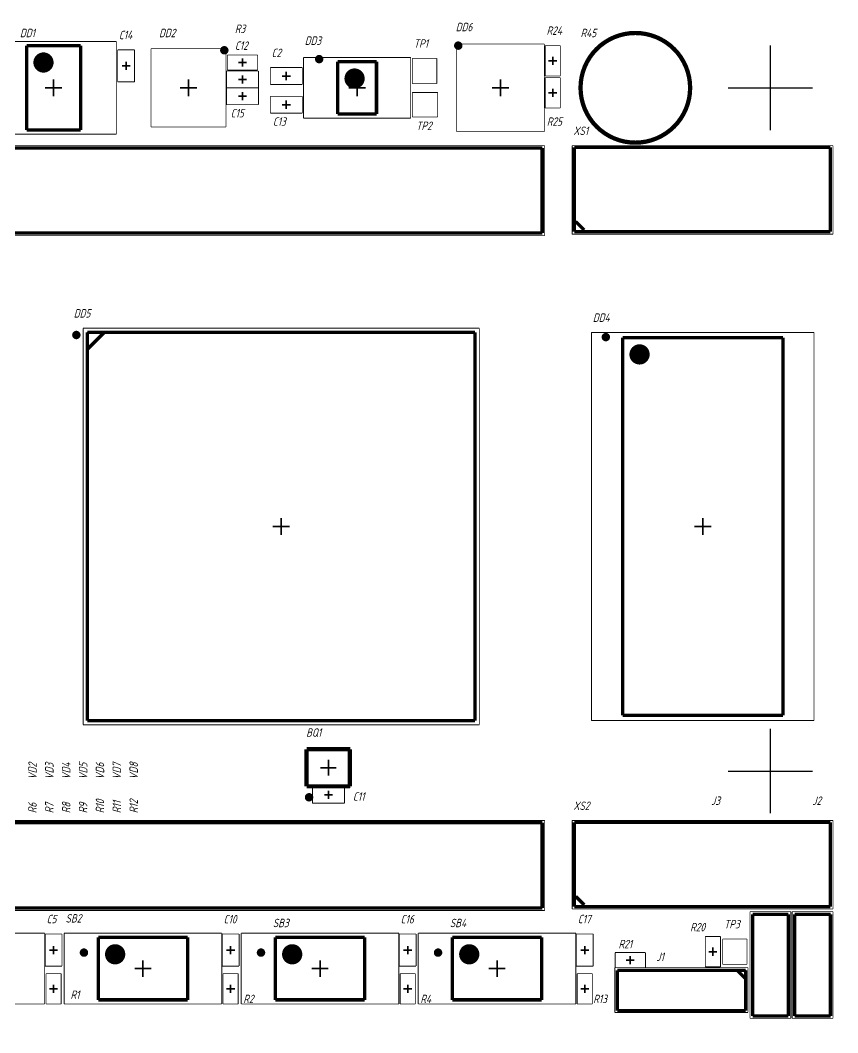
# Model space of a CAD drawing. Header units: millimetres. Extents: x 0 to 936, y 0 to 420.
# Drawn here: x 141.5 to 190, y 260 to 320 of the extents above; entities that cross this region are included whole.
import ezdxf

# ---------------------------------------------------------------- set-up
doc = ezdxf.new("R2010")
doc.units = ezdxf.units.MM
for name, color, linetype in [('KeepOutLayer', 6, 'Continuous'), ('Mechanical15', 82, 'Continuous'), ('TopOverlay', 2, 'Continuous')]:
    doc.layers.add(name, color=color, linetype=linetype)
doc.styles.get("Standard").update_dxf_attribs({"font": 'gost_a_italic.ttf', "width": 1.3})

msp = doc.modelspace()

# ---------------------------------------------------------------- linework, layer by layer
for p, q in [((186.00000072, 318.5000023), (186.00000072, 313.5000023)), ((183.50000072, 316.0000023), (188.50000072, 316.0000023)), ((186.00000072, 278.00000202), (186.00000072, 273.00000202)), ((183.50000072, 275.50000202), (188.50000072, 275.50000202))]:
    msp.add_line(p, q)
at = {"layer": 'KeepOutLayer', "lineweight": 70, "const_width": 0.009999979999999999}
for points in [[(100, 320.00000192), (190.00000034, 320.00000192)], [(190.00000034, 260), (190.00000034, 320.00000192)], [(100, 260.00000254), (190.00000034, 260.00000254)]]:
    msp.add_lwpolyline(points, dxfattribs=at)
at = {"layer": 'Mechanical15'}
for points, const_width in [([(139.77500046, 318.75000188), (147.2250008, 318.75000188)], 0.0499999), ([(147.2250008, 313.25000272), (147.2250008, 318.75000188)], 0.0499999), ([(147.3008833, 318.25036864), (148.30088384, 318.25036864)], 0.0499999), ([(147.3008833, 316.3503699), (147.3008833, 318.25036864)], 0.0499999), ([(148.30088384, 316.3503699), (148.30088384, 318.25036864)], 0.0499999), ([(149.27499924, 318.32500146), (153.7250005, 318.32500146)], 0.0499999), ([(149.27499924, 313.6750006), (149.27499924, 318.32500146)], 0.0499999), ([(153.7250005, 313.6750006), (153.7250005, 318.32500146)], 0.0499999), ([(167.39999982, 313.39999988), (167.39999982, 318.60000218)], 0.0499999), ([(167.39999982, 318.60000218), (172.60000212, 318.60000218)], 0.0499999), ([(172.60000212, 313.39999988), (172.60000212, 318.60000218)], 0.0499999), ([(172.64999948, 316.70000344), (172.64999948, 318.50000492)], 0.0499999), ([(172.64999948, 318.50000492), (173.55000022, 318.50000492)], 0.0499999), ([(173.55000022, 316.70000344), (173.55000022, 318.50000492)], 0.0499999), ([(147.8008823, 317.0503685), (147.8008823, 317.55037004)], 0.0999998), ([(153.79999908, 317.95000348), (155.60000056, 317.95000348)], 0.0499999), ([(153.79999908, 317.05000274), (153.79999908, 317.95000348)], 0.0499999), ([(154.45000032, 317.50000184), (154.94999932, 317.50000184)], 0.0999998), ([(154.69999982, 317.25000234), (154.69999982, 317.75000134)], 0.0999998), ([(155.60000056, 317.05000274), (155.60000056, 317.95000348)], 0.0499999), ([(158.32500146, 314.20000336), (158.32500146, 317.80000378)], 0.0499999), ([(158.32500146, 317.80000378), (164.67500146, 317.80000378)], 0.0499999), ([(164.67500146, 314.20000336), (164.67500146, 317.80000378)], 0.0499999), ([(164.77500126, 316.2500018), (164.77500126, 317.75000134)], 0.0499999), ([(164.77500126, 317.75000134), (166.2250009, 317.75000134)], 0.0499999), ([(166.2250009, 316.2500018), (166.2250009, 317.75000134)], 0.0499999), ([(172.85000162, 317.60000418), (173.35000062, 317.60000418)], 0.0999998), ([(173.10000112, 317.35000468), (173.10000112, 317.85000368)], 0.0999998), ([(147.5508828, 317.300368), (148.0508818, 317.300368)], 0.0999998), ([(153.74999918, 316.0000023), (153.74999918, 317.00000284)], 0.0499999), ([(153.74999918, 317.00000284), (155.64999792, 317.00000284)], 0.0499999), ([(153.79999908, 317.05000274), (155.60000056, 317.05000274)], 0.0499999), ([(155.64999792, 316.0000023), (155.64999792, 317.00000284)], 0.0499999), ([(156.35000414, 316.19999936), (156.35000414, 317.1999999)], 0.0499999), ([(156.35000414, 317.1999999), (158.25000288, 317.1999999)], 0.0499999), ([(157.30000224, 316.4500014), (157.30000224, 316.9500004)], 0.0999998), ([(158.25000288, 316.19999936), (158.25000288, 317.1999999)], 0.0499999), ([(143.49999936, 315.5000033), (143.49999936, 316.5000013)], 0.0999998), ([(147.3008833, 316.3503699), (148.30088384, 316.3503699)], 0.0499999), ([(151.50000114, 315.50000076), (151.50000114, 316.5000013)], 0.0999998), ([(154.44999778, 316.5000013), (154.94999932, 316.5000013)], 0.0999998), ([(154.69999982, 316.2500018), (154.69999982, 316.7500008)], 0.0999998), ([(157.05000274, 316.7000009), (157.55000428, 316.7000009)], 0.0999998), ([(161.50000146, 315.5000033), (161.50000146, 316.50000384)], 0.0999998), ([(164.77500126, 316.2500018), (166.2250009, 316.2500018)], 0.0499999), ([(169.9999997, 315.50000076), (169.9999997, 316.5000013)], 0.0999998), ([(172.64999948, 316.70000344), (173.55000022, 316.70000344)], 0.0499999), ([(172.65000202, 314.80000216), (172.65000202, 316.60000364)], 0.0499999), ([(172.65000202, 316.60000364), (173.55000276, 316.60000364)], 0.0499999), ([(173.55000276, 314.80000216), (173.55000276, 316.60000364)], 0.0499999), ([(143.00000036, 316.0000023), (144.0000009, 316.0000023)], 0.0999998), ([(150.9999996, 316.0000023), (152.00000014, 316.0000023)], 0.0999998), ([(153.74999918, 316.0000023), (155.64999792, 316.0000023)], 0.0499999), ([(153.74999918, 315.00000176), (153.74999918, 316.0000023)], 0.0499999), ([(153.74999918, 316.0000023), (155.64999792, 316.0000023)], 0.0499999), ([(154.69999982, 315.25000126), (154.69999982, 315.75000026)], 0.0999998), ([(155.64999792, 315.00000176), (155.64999792, 316.0000023)], 0.0499999), ([(156.35000414, 316.19999936), (158.25000288, 316.19999936)], 0.0499999), ([(160.99999992, 316.0000023), (162.00000046, 316.0000023)], 0.0999998), ([(164.77500126, 315.72499904), (166.2750008, 315.72499904)], 0.0499999), ([(164.77500126, 314.2749994), (164.77500126, 315.72499904)], 0.0499999), ([(166.2750008, 314.2749994), (166.2750008, 315.72499904)], 0.0499999), ([(169.5000007, 316.0000023), (170.50000124, 316.0000023)], 0.0999998), ([(172.85000162, 315.7000029), (173.35000062, 315.7000029)], 0.0999998), ([(173.10000112, 315.4500034), (173.10000112, 315.9500024)], 0.0999998), ([(154.44999778, 315.50000076), (154.94999932, 315.50000076)], 0.0999998), ([(156.3500016, 314.50000276), (156.3500016, 315.5000033)], 0.0499999), ([(156.3500016, 315.5000033), (158.25000034, 315.5000033)], 0.0499999), ([(157.30000224, 314.75000226), (157.30000224, 315.25000126)], 0.0999998), ([(158.25000034, 314.50000276), (158.25000034, 315.5000033)], 0.0499999), ([(153.74999918, 315.00000176), (155.64999792, 315.00000176)], 0.0499999), ([(156.3500016, 314.50000276), (158.25000034, 314.50000276)], 0.0499999), ([(157.0500002, 315.00000176), (157.55000174, 315.00000176)], 0.0999998), ([(172.65000202, 314.80000216), (173.55000276, 314.80000216)], 0.0499999), ([(158.32500146, 314.20000336), (164.67500146, 314.20000336)], 0.0499999), ([(164.77500126, 314.2749994), (166.2750008, 314.2749994)], 0.0499999), ([(139.77500046, 313.25000272), (147.2250008, 313.25000272)], 0.0499999), ([(149.27499924, 313.6750006), (153.7250005, 313.6750006)], 0.0499999), ([(167.39999982, 313.39999988), (172.60000212, 313.39999988)], 0.0499999), ([(121.55000008, 312.5750028), (172.6250008, 312.5750028)], 0.0499999), ([(172.6250008, 307.24000204), (172.6250008, 312.5750028)], 0.0499999), ([(174.25000136, 307.3250006), (174.25000136, 312.57500026)], 0.0499999), ([(174.25000136, 312.57500026), (189.72499962, 312.57500026)], 0.0499999), ([(189.72499962, 307.3250006), (189.72499962, 312.57500026)], 0.0499999), ([(121.55000008, 307.24000204), (172.6250008, 307.24000204)], 0.0499999), ([(174.25000136, 307.3250006), (189.72499962, 307.3250006)], 0.0499999), ([(145.2499984, 278.2500016), (145.2499984, 301.75000286)], 0.0499999), ([(145.2499984, 301.75000286), (168.74999966, 301.75000286)], 0.0499999), ([(168.74999966, 278.2500016), (168.74999966, 301.75000286)], 0.0499999), ([(175.39999906, 301.50000082), (188.6000006, 301.50000082)], 0.0499999), ([(175.39999906, 278.5000011), (175.39999906, 301.50000082)], 0.0499999), ([(188.6000006, 278.5000011), (188.6000006, 301.50000082)], 0.0499999), ([(178.09999874, 300.10000362), (178.09999874, 300.70000242)], 0.0499999), ([(157.0000003, 289.50000196), (157.0000003, 290.5000025)], 0.0999998), ([(182.0000011, 289.49999942), (182.0000011, 290.49999996)], 0.0999998), ([(156.49999876, 290.00000096), (157.4999993, 290.00000096)], 0.0999998), ([(181.49999956, 290.00000096), (182.5000001, 290.00000096)], 0.0999998), ([(175.39999906, 278.5000011), (188.6000006, 278.5000011)], 0.0499999), ([(145.2499984, 278.2500016), (168.74999966, 278.2500016)], 0.0499999), ([(158.50000238, 276.80000196), (161.10000226, 276.80000196)], 0.254), ([(158.50000238, 274.60000128), (158.50000238, 276.80000196)], 0.254), ([(161.07500358, 276.77500328), (161.10000226, 276.80000196)], 0.254), ([(161.07500358, 276.77500328), (161.10000226, 276.80000196)], 0.254), ([(161.07500358, 274.60000382), (161.07500358, 276.77500328)], 0.254), ([(159.80000232, 275.2250013), (159.80000232, 276.17500194)], 0.0999998), ([(159.325002, 275.70000162), (160.27500264, 275.70000162)], 0.0999998), ([(158.50000238, 274.60000128), (161.07500104, 274.60000128)], 0.254), ([(158.85000168, 273.60000328), (158.85000168, 274.60000382)], 0.0499999), ([(158.85000168, 274.60000382), (160.75000042, 274.60000382)], 0.0499999), ([(159.80000232, 273.85000278), (159.80000232, 274.35000178)], 0.0999998), ([(160.75000042, 273.60000328), (160.75000042, 274.60000382)], 0.0499999), ([(161.07500104, 274.60000128), (161.07500358, 274.60000382)], 0.254), ([(161.07500104, 274.60000128), (161.07500358, 274.60000382)], 0.254), ([(159.55000028, 274.10000228), (160.05000182, 274.10000228)], 0.0999998), ([(158.85000168, 273.60000328), (160.75000042, 273.60000328)], 0.0499999), ([(121.55000008, 272.57500406), (172.6250008, 272.57500406)], 0.0499999), ([(172.6250008, 267.2400033), (172.6250008, 272.57500406)], 0.0499999), ([(174.25000136, 267.32500186), (174.25000136, 272.57500152)], 0.0499999), ([(174.25000136, 272.57500152), (189.72499962, 272.57500152)], 0.0499999), ([(189.72499962, 267.32500186), (189.72499962, 272.57500152)], 0.0499999), ([(121.55000008, 267.2400033), (172.6250008, 267.2400033)], 0.0499999), ([(174.25000136, 267.32500186), (189.72499962, 267.32500186)], 0.0499999), ([(184.80000058, 267.1700009), (187.22499954, 267.1700009)], 0.0499999), ([(184.80000058, 260.84500212), (184.80000058, 267.1700009)], 0.0499999), ([(187.22499954, 260.84500212), (187.22499954, 267.1700009)], 0.0499999), ([(187.30000066, 267.1700009), (189.72499962, 267.1700009)], 0.0499999), ([(187.30000066, 260.84500212), (187.30000066, 267.1700009)], 0.0499999), ([(189.72499962, 260.84500212), (189.72499962, 267.1700009)], 0.0499999), ([(133.6250026, 265.89500218), (142.97500168, 265.89500218)], 0.0499999), ([(142.97500168, 261.69500042), (142.97500168, 265.89500218)], 0.0499999), ([(143.0000029, 265.84500228), (144.00000344, 265.84500228)], 0.0499999), ([(143.0000029, 263.94500354), (143.0000029, 265.84500228)], 0.0499999), ([(144.00000344, 263.94500354), (144.00000344, 265.84500228)], 0.0499999), ([(144.12500192, 261.69500042), (144.12500192, 265.89500218)], 0.0499999), ([(144.12500192, 265.89500218), (153.475001, 265.89500218)], 0.0499999), ([(153.475001, 261.69500042), (153.475001, 265.89500218)], 0.0499999), ([(153.50000222, 265.84500228), (154.50000276, 265.84500228)], 0.0499999), ([(153.50000222, 263.94500354), (153.50000222, 265.84500228)], 0.0499999), ([(154.50000276, 263.94500354), (154.50000276, 265.84500228)], 0.0499999), ([(154.62500124, 261.69500042), (154.62500124, 265.89500218)], 0.0499999), ([(154.62500124, 265.89500218), (163.97500032, 265.89500218)], 0.0499999), ([(163.97500032, 261.69500042), (163.97500032, 265.89500218)], 0.0499999), ([(164.00000154, 265.84499974), (165.00000208, 265.84499974)], 0.0499999), ([(164.00000154, 263.945001), (164.00000154, 265.84499974)], 0.0499999), ([(165.00000208, 263.945001), (165.00000208, 265.84499974)], 0.0499999), ([(165.12500056, 261.69499788), (165.12500056, 265.89499964)], 0.0499999), ([(165.12500056, 265.89499964), (174.47499964, 265.89499964)], 0.0499999), ([(174.47499964, 261.69499788), (174.47499964, 265.89499964)], 0.0499999), ([(174.50000086, 265.84499974), (175.5000014, 265.84499974)], 0.0499999), ([(174.50000086, 263.945001), (174.50000086, 265.84499974)], 0.0499999), ([(175.5000014, 263.945001), (175.5000014, 265.84499974)], 0.0499999), ([(182.14999826, 263.90000236), (182.14999826, 265.70000384)], 0.0499999), ([(182.14999826, 265.70000384), (183.049999, 265.70000384)], 0.0499999), ([(183.049999, 263.90000236), (183.049999, 265.70000384)], 0.0499999), ([(183.17500256, 264.05000206), (183.17500256, 265.5500016)], 0.0499999), ([(183.17500256, 265.5500016), (184.6250022, 265.5500016)], 0.0499999), ([(184.6250022, 264.05000206), (184.6250022, 265.5500016)], 0.0499999), ([(143.2500024, 264.89500164), (143.7500014, 264.89500164)], 0.0999998), ([(143.5000019, 264.64500214), (143.5000019, 265.14500368)], 0.0999998), ([(153.75000172, 264.89500164), (154.25000072, 264.89500164)], 0.0999998), ([(154.00000122, 264.64500214), (154.00000122, 265.14500368)], 0.0999998), ([(164.25000104, 264.8949991), (164.75000004, 264.8949991)], 0.0999998), ([(164.50000054, 264.6449996), (164.50000054, 265.14500114)], 0.0999998), ([(174.75000036, 264.8949991), (175.24999936, 264.8949991)], 0.0999998), ([(174.99999986, 264.6449996), (174.99999986, 265.14500114)], 0.0999998), ([(176.7999988, 264.75000066), (178.60000028, 264.75000066)], 0.0499999), ([(176.7999988, 263.84999992), (176.7999988, 264.75000066)], 0.0499999), ([(178.60000028, 263.84999992), (178.60000028, 264.75000066)], 0.0499999), ([(182.3500004, 264.8000031), (182.8499994, 264.8000031)], 0.0999998), ([(182.5999999, 264.5500036), (182.5999999, 265.0500026)], 0.0999998), ([(148.80000146, 263.2950023), (148.80000146, 264.2950003)], 0.0999998), ([(159.30000078, 263.2950023), (159.30000078, 264.2950003)], 0.0999998), ([(169.8000001, 263.29499976), (169.8000001, 264.29499776)], 0.0999998), ([(177.45000004, 264.30000156), (177.94999904, 264.30000156)], 0.0999998), ([(177.69999954, 264.05000206), (177.69999954, 264.55000106)], 0.0999998), ([(183.17500256, 264.05000206), (184.6250022, 264.05000206)], 0.0499999), ([(143.0000029, 263.94500354), (144.00000344, 263.94500354)], 0.0499999), ([(143.0500028, 261.69500042), (143.0500028, 263.4950019)], 0.0499999), ([(143.0500028, 263.4950019), (143.95000354, 263.4950019)], 0.0499999), ([(143.95000354, 261.69500042), (143.95000354, 263.4950019)], 0.0499999), ([(148.29999992, 263.7950013), (149.30000046, 263.7950013)], 0.0999998), ([(153.50000222, 263.94500354), (154.50000276, 263.94500354)], 0.0499999), ([(153.55000212, 261.69500042), (153.55000212, 263.4950019)], 0.0499999), ([(153.55000212, 263.4950019), (154.45000286, 263.4950019)], 0.0499999), ([(154.45000286, 261.69500042), (154.45000286, 263.4950019)], 0.0499999), ([(158.79999924, 263.7950013), (159.79999978, 263.7950013)], 0.0999998), ([(164.00000154, 263.945001), (165.00000208, 263.945001)], 0.0499999), ([(164.05000144, 261.69500042), (164.05000144, 263.4950019)], 0.0499999), ([(164.05000144, 263.4950019), (164.95000218, 263.4950019)], 0.0499999), ([(164.95000218, 261.69500042), (164.95000218, 263.4950019)], 0.0499999), ([(169.29999856, 263.79499876), (170.2999991, 263.79499876)], 0.0999998), ([(174.50000086, 263.945001), (175.5000014, 263.945001)], 0.0499999), ([(174.55000076, 261.69499788), (174.55000076, 263.49499936)], 0.0499999), ([(174.55000076, 263.49499936), (175.4500015, 263.49499936)], 0.0499999), ([(175.4500015, 261.69499788), (175.4500015, 263.49499936)], 0.0499999), ([(176.78000138, 261.20000268), (176.78000138, 263.85000246)], 0.0499999), ([(176.78000138, 263.85000246), (184.68000082, 263.85000246)], 0.0499999), ([(176.7999988, 263.84999992), (178.60000028, 263.84999992)], 0.0499999), ([(182.14999826, 263.90000236), (183.049999, 263.90000236)], 0.0499999), ([(184.68000082, 261.20000268), (184.68000082, 263.85000246)], 0.0499999), ([(143.5000019, 262.34500166), (143.5000019, 262.84500066)], 0.0999998), ([(154.00000122, 262.34500166), (154.00000122, 262.84500066)], 0.0999998), ([(164.50000054, 262.34500166), (164.50000054, 262.84500066)], 0.0999998), ([(174.99999986, 262.34499912), (174.99999986, 262.84499812)], 0.0999998), ([(143.2500024, 262.59500116), (143.7500014, 262.59500116)], 0.0999998), ([(153.75000172, 262.59500116), (154.25000072, 262.59500116)], 0.0999998), ([(164.25000104, 262.59500116), (164.75000004, 262.59500116)], 0.0999998), ([(174.75000036, 262.59499862), (175.24999936, 262.59499862)], 0.0999998), ([(133.6250026, 261.69500042), (142.97500168, 261.69500042)], 0.0499999), ([(143.0500028, 261.69500042), (143.95000354, 261.69500042)], 0.0499999), ([(144.12500192, 261.69500042), (153.475001, 261.69500042)], 0.0499999), ([(153.55000212, 261.69500042), (154.45000286, 261.69500042)], 0.0499999), ([(154.62500124, 261.69500042), (163.97500032, 261.69500042)], 0.0499999), ([(164.05000144, 261.69500042), (164.95000218, 261.69500042)], 0.0499999), ([(165.12500056, 261.69499788), (174.47499964, 261.69499788)], 0.0499999), ([(174.55000076, 261.69499788), (175.4500015, 261.69499788)], 0.0499999), ([(176.78000138, 261.20000268), (184.68000082, 261.20000268)], 0.0499999), ([(184.80000058, 260.84500212), (187.22499954, 260.84500212)], 0.0499999), ([(187.30000066, 260.84500212), (189.72499962, 260.84500212)], 0.0499999)]:
    msp.add_lwpolyline(points, dxfattribs=dict(at, const_width=const_width))
at = {"layer": 'TopOverlay'}
for p, q in [((174.42500228, 307.52500274), (174.42500228, 308.02500428)), ((174.42500228, 308.02500428), (174.92500382, 307.52500274)), ((174.92500382, 307.52500274), (174.42500228, 307.52500274)), ((145.4999979, 301.50000336), (146.49999844, 301.50000336)), ((146.49999844, 301.50000336), (145.4999979, 300.50000282)), ((145.4999979, 300.50000282), (145.4999979, 301.50000336)), ((174.42500228, 267.525004), (174.42500228, 268.02500554)), ((174.42500228, 268.02500554), (174.92500382, 267.525004)), ((174.92500382, 267.525004), (174.42500228, 267.525004)), ((184.54000364, 263.20000376), (184.0400021, 263.7000053)), ((184.0400021, 263.7000053), (184.54000364, 263.7000053)), ((184.54000364, 263.7000053), (184.54000364, 263.20000376))]:
    msp.add_line(p, q, dxfattribs=at)
for points, const_width in [([(181.24999752, 316.00000484, 1), (174.74999528, 316.00000484, 1)], 0.254), ([(167.62500318, 318.49999984, 1), (167.37500114, 318.49999984, 1)], 0.2499995), ([(143.19999996, 317.50000184, 1), (142.60000116, 317.50000184, 1)], 0.5999987999999999), ([(153.75000172, 318.22500166, 1), (153.49999968, 318.22500166, 1)], 0.2499995), ([(153.43750044, 318.22500166, 1), (153.56249892, 318.22500166, 1)], 0.12499848), ([(153.68750248, 318.22500166, 1), (153.81250096, 318.22500166, 1)], 0.12499848), ([(167.3125019, 318.49999984, 1), (167.43750038, 318.49999984, 1)], 0.12499848), ([(167.56250394, 318.49999984, 1), (167.68750242, 318.49999984, 1)], 0.12499848), ([(142.45000146, 317.50000184, 1), (142.75000086, 317.50000184, 1)], 0.2999994), ([(143.05000026, 317.50000184, 1), (143.34999966, 317.50000184, 1)], 0.2999994), ([(159.3750019, 317.70000398, 1), (159.12499986, 317.70000398, 1)], 0.2499995), ([(159.06250062, 317.70000398, 1), (159.1874991, 317.70000398, 1)], 0.12499848), ([(159.31250266, 317.70000398, 1), (159.43750114, 317.70000398, 1)], 0.12499848), ([(161.65000116, 316.55000374, 1), (161.05000236, 316.55000374, 1)], 0.5999987999999999), ([(160.90000266, 316.55000374, 1), (161.20000206, 316.55000374, 1)], 0.2999994), ([(161.50000146, 316.55000374, 1), (161.80000086, 316.55000374, 1)], 0.2999994), ([(174.68649528, 316.00000484, 1), (174.81349528, 316.00000484, 1)], 0.127), ([(181.18649752, 316.00000484, 1), (181.31349752, 316.00000484, 1)], 0.127), ([(144.97500022, 301.35000112, 1), (144.72499818, 301.35000112, 1)], 0.2499995), ([(144.66249894, 301.35000112, 1), (144.78749742, 301.35000112, 1)], 0.12499848), ([(144.91250098, 301.35000112, 1), (145.03749946, 301.35000112, 1)], 0.12499848), ([(176.37500092, 301.2250001, 1), (176.12499888, 301.2250001, 1)], 0.2499995), ([(176.06249964, 301.2250001, 1), (176.18749812, 301.2250001, 1)], 0.12499848), ([(176.31250168, 301.2250001, 1), (176.43750016, 301.2250001, 1)], 0.12499848), ([(178.55000038, 300.20000088, 1), (177.95000158, 300.20000088, 1)], 0.5999987999999999), ([(177.80000188, 300.20000088, 1), (178.10000128, 300.20000088, 1)], 0.2999994), ([(178.40000068, 300.20000088, 1), (178.70000008, 300.20000088, 1)], 0.2999994), ([(158.77500564, 273.95000258, 1), (158.5250036, 273.95000258, 1)], 0.2499995), ([(158.46250436, 273.95000258, 1), (158.58750284, 273.95000258, 1)], 0.12499848), ([(158.7125064, 273.95000258, 1), (158.83750488, 273.95000258, 1)], 0.12499848), ([(147.44999908, 264.64500214, 1), (146.85000028, 264.64500214, 1)], 0.5999987999999999), ([(157.9499984, 264.64500214, 1), (157.3499996, 264.64500214, 1)], 0.5999987999999999), ([(168.44999772, 264.6449996, 1), (167.84999892, 264.6449996, 1)], 0.5999987999999999), ([(145.42500186, 264.74500194, 1), (145.17499982, 264.74500194, 1)], 0.2499995), ([(145.11250058, 264.74500194, 1), (145.23749906, 264.74500194, 1)], 0.12499848), ([(145.36250262, 264.74500194, 1), (145.4875011, 264.74500194, 1)], 0.12499848), ([(146.70000058, 264.64500214, 1), (146.99999998, 264.64500214, 1)], 0.2999994), ([(147.29999938, 264.64500214, 1), (147.59999878, 264.64500214, 1)], 0.2999994), ([(155.92500118, 264.74500194, 1), (155.67499914, 264.74500194, 1)], 0.2499995), ([(155.6124999, 264.74500194, 1), (155.73749838, 264.74500194, 1)], 0.12499848), ([(155.86250194, 264.74500194, 1), (155.98750042, 264.74500194, 1)], 0.12499848), ([(157.1999999, 264.64500214, 1), (157.4999993, 264.64500214, 1)], 0.2999994), ([(157.7999987, 264.64500214, 1), (158.0999981, 264.64500214, 1)], 0.2999994), ([(166.4250005, 264.7449994, 1), (166.17499846, 264.7449994, 1)], 0.2499995), ([(166.11249922, 264.7449994, 1), (166.2374977, 264.7449994, 1)], 0.12499848), ([(166.36250126, 264.7449994, 1), (166.48749974, 264.7449994, 1)], 0.12499848), ([(167.69999922, 264.6449996, 1), (167.99999862, 264.6449996, 1)], 0.2999994), ([(168.29999802, 264.6449996, 1), (168.59999742, 264.6449996, 1)], 0.2999994)]:
    msp.add_lwpolyline(points, format="xyb", close=True, dxfattribs=dict(at, const_width=const_width))
at = {"layer": 'TopOverlay', "const_width": 0.1999996}
for points in [[(141.90000002, 313.50000222), (141.90000002, 318.50000238)], [(141.90000002, 318.50000238), (145.0999987, 318.50000238)], [(145.0999987, 313.50000222), (145.0999987, 318.50000238)], [(160.35000122, 314.45000286), (160.35000122, 317.55000174)], [(160.35000122, 317.55000174), (162.6500017, 317.55000174)], [(162.6500017, 314.45000286), (162.6500017, 317.55000174)], [(160.35000122, 314.45000286), (162.6500017, 314.45000286)], [(141.90000002, 313.50000222), (145.0999987, 313.50000222)], [(121.6899998, 312.4400018), (172.47499856, 312.4400018)], [(172.47499856, 307.39000174), (172.47499856, 312.4400018)], [(174.39000108, 312.47500046), (189.55999868, 312.47500046)], [(174.39000108, 307.4750003), (174.39000108, 312.47500046)], [(189.55999868, 307.4750003), (189.55999868, 312.47500046)], [(174.46499712, 308.0749991), (174.96499866, 307.57499756)], [(121.6899998, 307.39000174), (172.47499856, 307.39000174)], [(174.39000108, 307.4750003), (189.55999868, 307.4750003)], [(145.4999979, 300.50000282), (146.49999844, 301.50000336)], [(145.4999979, 278.5000011), (145.4999979, 301.50000336)], [(145.4999979, 301.50000336), (168.50000016, 301.50000336)], [(168.50000016, 278.5000011), (168.50000016, 301.50000336)], [(177.25000044, 301.20000142), (186.74999922, 301.20000142)], [(177.25000044, 278.8000005), (177.25000044, 301.20000142)], [(186.74999922, 278.8000005), (186.74999922, 301.20000142)], [(145.4999979, 278.5000011), (168.50000016, 278.5000011)], [(177.25000044, 278.8000005), (186.74999922, 278.8000005)], [(158.50000238, 274.60000128), (158.50000238, 276.80000196)], [(158.50000238, 276.80000196), (161.10000226, 276.80000196)], [(161.10000226, 274.60000128), (161.10000226, 276.80000196)], [(158.50000238, 274.60000128), (161.10000226, 274.60000128)], [(121.6899998, 272.44000306), (172.47499856, 272.44000306)], [(172.47499856, 267.390003), (172.47499856, 272.44000306)], [(174.39000108, 272.47500172), (189.55999868, 272.47500172)], [(174.39000108, 267.47500156), (174.39000108, 272.47500172)], [(189.55999868, 267.47500156), (189.55999868, 272.47500172)], [(174.46499712, 268.07500036), (174.96499866, 267.57499882)], [(121.6899998, 267.390003), (172.47499856, 267.390003)], [(174.39000108, 267.47500156), (189.55999868, 267.47500156)], [(184.95000028, 260.99500182), (184.95000028, 267.0200012)], [(184.95000028, 267.0200012), (187.07499984, 267.0200012)], [(187.07499984, 260.99500182), (187.07499984, 267.0200012)], [(187.45000036, 260.99500182), (187.45000036, 267.0200012)], [(187.45000036, 267.0200012), (189.57499992, 267.0200012)], [(189.57499992, 260.99500182), (189.57499992, 267.0200012)], [(146.15000168, 261.94500246), (146.15000168, 265.64500014)], [(146.15000168, 265.64500014), (151.45000124, 265.64500014)], [(151.45000124, 261.94500246), (151.45000124, 265.64500014)], [(156.650001, 261.94500246), (156.650001, 265.64500014)], [(156.650001, 265.64500014), (161.95000056, 265.64500014)], [(161.95000056, 261.94500246), (161.95000056, 265.64500014)], [(167.15000032, 261.94499992), (167.15000032, 265.6449976)], [(167.15000032, 265.6449976), (172.44999988, 265.6449976)], [(172.44999988, 261.94499992), (172.44999988, 265.6449976)], [(176.93000108, 263.70000276), (184.5400011, 263.70000276)], [(176.93000108, 261.30000248), (176.93000108, 263.70000276)], [(184.0400021, 263.7000053), (184.54000364, 263.20000376)], [(184.5400011, 261.30000248), (184.5400011, 263.70000276)], [(146.15000168, 261.94500246), (151.45000124, 261.94500246)], [(156.650001, 261.94500246), (161.95000056, 261.94500246)], [(167.15000032, 261.94499992), (172.44999988, 261.94499992)], [(176.93000108, 261.30000248), (184.5400011, 261.30000248)], [(184.95000028, 260.99500182), (187.07499984, 260.99500182)], [(187.45000036, 260.99500182), (189.57499992, 260.99500182)]]:
    msp.add_lwpolyline(points, dxfattribs=at)

# ---------------------------------------------------------------- texts
at = {"layer": 'TopOverlay'}
for s, p in [('DD1', (141.50000082, 319.00000138)), ('C14', (147.3671773, 318.881137)), ('DD2', (149.74999956, 319.00000138)), ('R3', (154.25000072, 319.25000342)), ('DD6', (167.3474777, 319.3521673)), ('R24', (172.73360104, 319.13900542)), ('R45', (174.75000036, 319.00000138)), ('C12', (154.25000072, 318.25000288)), ('DD3', (158.39300234, 318.54580112)), ('TP1', (164.85600186, 318.37600212)), ('C2', (156.42960266, 317.82200018)), ('C15', (154.00000122, 314.25000326)), ('C13', (156.49999876, 313.75000172)), ('TP2', (164.99999954, 313.50000222)), ('R25', (172.74999928, 313.75000172)), ('XS1', (174.32140076, 313.2028019)), ('DD5', (144.69360124, 302.3824019)), ('DD4', (175.47840124, 302.1284019)), ('BQ1', (158.47780278, 277.5380015)), ('C11', (161.24999942, 273.75000298)), ('XS2', (174.32140076, 273.1978019)), ('J3', (182.5000001, 273.50000348)), ('J2', (188.5000008, 273.50000348)), ('C5', (143.08400324, 266.48380212)), ('SB2', (144.2096017, 266.52520158)), ('C10', (153.5822017, 266.47440158)), ('SB3', (156.49999876, 266.25000274)), ('C16', (164.07900062, 266.47440158)), ('SB4', (167.00000062, 266.25000274)), ('C17', (174.58659962, 266.48379958)), ('R20', (181.25000006, 266.00000324)), ('TP3', (183.25940422, 266.18160054)), ('R21', (177.00000094, 265.0000027)), ('J1', (179.24999898, 264.25000166)), ('R1', (144.4999999, 262.00000362)), ('R2', (154.74999972, 261.75000158)), ('R4', (165.24999904, 261.75000158)), ('R13', (175.49999886, 261.75000158))]:
    msp.add_text(s, height=0.499999, dxfattribs=at).set_placement(p)
for s, p in [('VD2', (142.49999882, 275.00000302)), ('VD3', (143.49999936, 275.00000302)), ('VD5', (145.50000044, 275.00000302)), ('VD6', (146.50000098, 275.00000302)), ('VD7', (147.49999898, 275.00000302)), ('VD8', (148.49999952, 275.00000302)), ('VD4', (144.4999999, 275.00000302)), ('R6', (142.49999882, 273.00000194)), ('R7', (143.49999936, 273.00000194)), ('R8', (144.4999999, 273.00000194)), ('R9', (145.50000044, 273.00000194)), ('R10', (146.50000098, 273.00000194)), ('R11', (147.49999898, 273.00000194)), ('R12', (148.49999952, 273.00000194))]:
    msp.add_text(s, height=0.499999, rotation=90, dxfattribs=at).set_placement(p)

doc.saveas('drawing.dxf')
